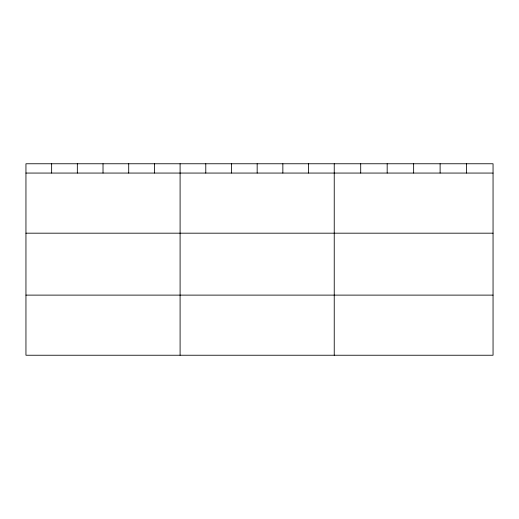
<?xml version="1.0" encoding="UTF-8"?>
<svg xmlns="http://www.w3.org/2000/svg" width="519" height="519" viewBox="0 0 519 519"><rect width="100%" height="100%" fill="white"/><g stroke="black" fill="none" stroke-linecap="round" stroke-linejoin="round"><path stroke-width="0.78" d="M493.05 173.061L493.05 355.236L25.95 355.236L25.95 163.764L493.05 163.764L493.05 173.061L25.95 173.061M25.95 233.18L493.05 233.18M25.95 295.116L493.05 295.116M466.581 163.764L466.581 173.061M440.112 163.764L440.112 173.061M413.643 163.764L413.643 173.061M387.174 163.764L387.174 173.061M360.705 163.764L360.705 173.061M334.236 163.764L334.236 355.236M308.546 163.764L308.546 173.061M282.855 163.764L282.855 173.061M257.165 163.764L257.165 173.061M231.474 163.764L231.474 173.061M205.784 163.764L205.784 173.061M180.093 163.764L180.093 355.236M154.403 163.764L154.403 173.061M128.712 163.764L128.712 173.061M103.022 163.764L103.022 173.061M77.331 163.764L77.331 173.061M51.641 163.764L51.641 173.061"/></g></svg>
